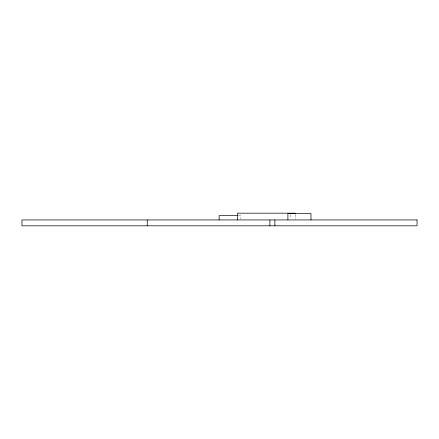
<?xml version="1.0" encoding="UTF-8"?>
<svg xmlns="http://www.w3.org/2000/svg" width="439" height="439" viewBox="0 0 439 439"><rect width="100%" height="100%" fill="white"/><g stroke="black" fill="none" stroke-linecap="round" stroke-linejoin="round"><path stroke-width="0.33" stroke-dasharray="2.19 1.65" d="M238.673 215.609L240.698 215.609L240.698 218.704M295.315 214.534L295.315 219.264M290.623 214.83L290.623 218.66"/><path stroke-width="0.66" d="M295.315 213.184L237.483 213.184L237.483 219.939M238.004 215.609L219.127 215.609L219.127 219.939M310.993 219.939L310.993 213.552L287.907 213.552L287.907 219.939M274.88 219.939L274.88 225.816M269.908 219.939L269.908 225.816M147.257 219.939L147.257 225.816M417.05 219.939L21.95 219.939L21.95 225.816L417.05 225.816L417.05 219.939"/></g></svg>
